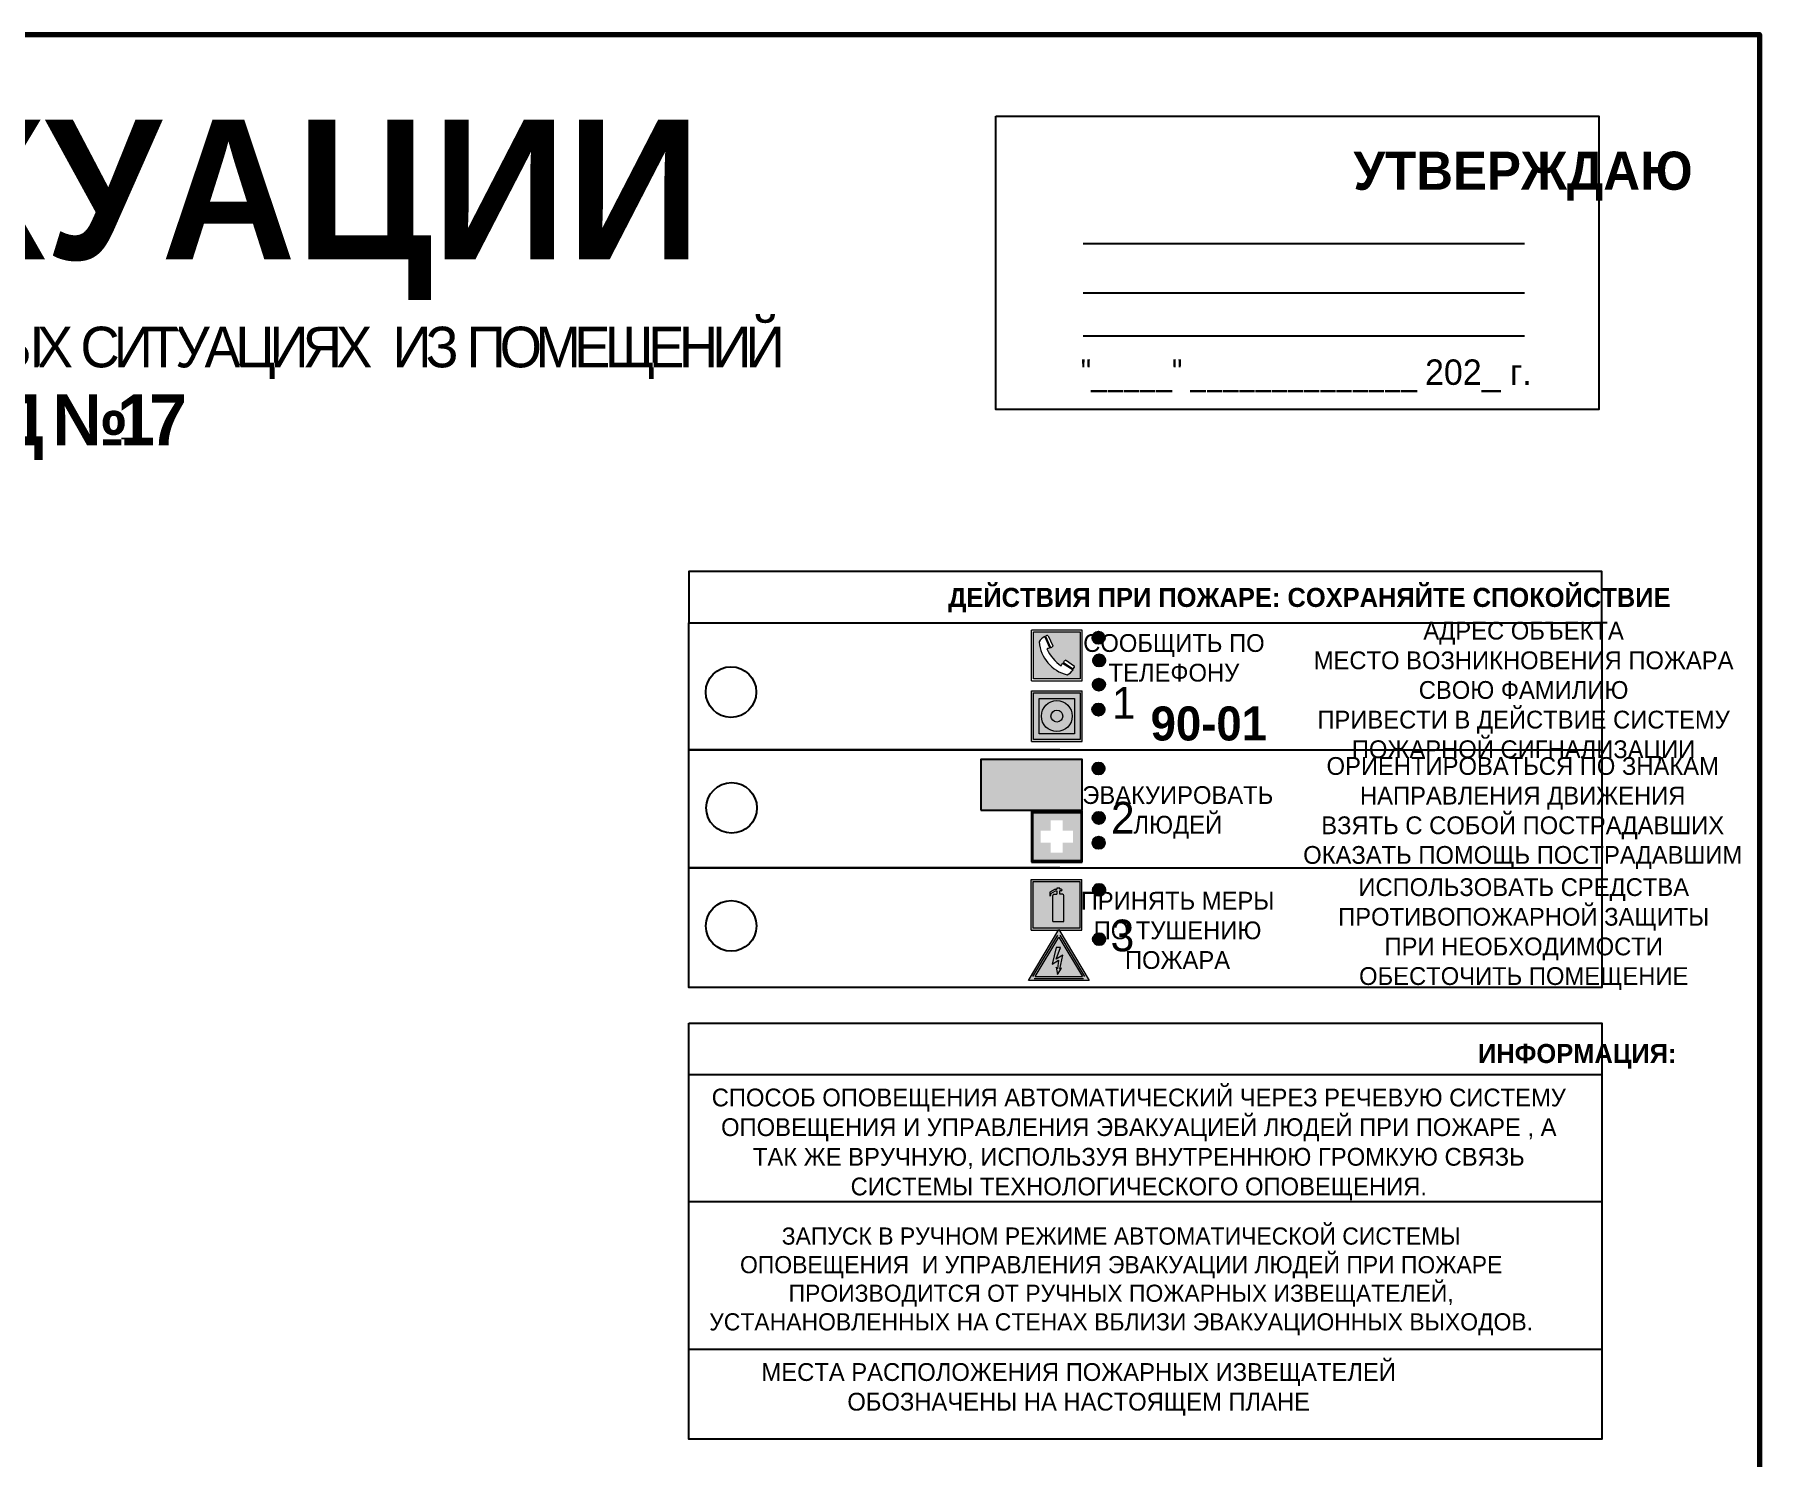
# Model space of a CAD drawing. Header units: millimetres. Extents: x 13810 to 67229, y 12374 to 21950.
# Drawn here: x 33325.6 to 33597.3, y 20445 to 20669 of the extents above; entities that cross this region are included whole.
import ezdxf

# ---------------------------------------------------------------- set-up
doc = ezdxf.new("R2010")
doc.units = ezdxf.units.MM
doc.styles.add('обычный', font='arial.ttf')

# ---------------------------------------------------------------- blocks, each defined once
blk = doc.blocks.new('A$C3E6D3DDE')
at = {"lineweight": 5}
h = blk.add_hatch(color=40, dxfattribs=at)
h.paths.add_polyline_path([(24.1, 1.45), (16.46, -11.35), (31.74, -11.35)])
h.paths.add_polyline_path([(24.09, -0.46), (30.03, -10.41), (18.14, -10.41)], flags=16)
h.paths.add_polyline_path([(24.54, -3.08), (23.41, -6.02), (25.13, -5.01), (24.33, -8.5), (24.82, -8.27), (23.79, -9.86), (23.4, -8.04), (23.8, -8.43), (24.04, -6.29), (22.39, -7.25), (23.44, -3.08)], flags=0)
h = blk.add_hatch(color=256, dxfattribs=at)
h.paths.add_polyline_path([(24.37, 0.03, 0.567511), (23.82, 0.03), (17.59, -10.4, 0.582454), (17.86, -10.88), (30.32, -10.88, 0.582149), (30.6, -10.4)])
h.paths.add_polyline_path([(24.09, -0.46), (18.14, -10.41), (30.03, -10.41)], flags=16)
h.paths.add_polyline_path([(24.54, -3.08), (23.41, -6.02), (25.13, -5.01), (24.33, -8.5), (24.82, -8.27), (23.79, -9.86), (23.4, -8.04), (23.8, -8.43), (24.04, -6.29), (22.39, -7.25), (23.44, -3.08)], flags=0)
h = blk.add_hatch(color=40, dxfattribs=at)
h.paths.add_polyline_path([(24.09, -0.46), (18.14, -10.41), (30.03, -10.41)])
h.paths.add_polyline_path([(24.82, -8.27), (23.79, -9.86), (23.4, -8.04), (23.8, -8.43), (24.04, -6.29), (22.39, -7.25), (23.44, -3.08), (24.54, -3.08), (23.41, -6.02), (25.13, -5.01), (24.33, -8.5)], flags=16)
at = {"color": 40, "lineweight": 5}
for p, q in [((16.46, -11.35), (24.1, 1.45)), ((24.1, 1.45), (31.74, -11.35))]:
    blk.add_line(p, q, dxfattribs=at)
at = {"lineweight": 5}
for p, q in [((17.59, -10.4), (23.82, 0.03)), ((24.37, 0.03), (30.6, -10.4)), ((18.14, -10.41), (24.09, -0.46)), ((23.44, -3.08), (22.39, -7.25)), ((23.41, -6.02), (24.54, -3.08)), ((24.54, -3.08), (23.44, -3.08)), ((24.09, -0.46), (30.03, -10.41)), ((22.39, -7.25), (24.04, -6.29)), ((23.8, -8.43), (23.4, -8.04)), ((23.4, -8.04), (23.79, -9.86)), ((25.13, -5.01), (23.41, -6.02)), ((23.79, -9.86), (24.82, -8.27)), ((24.04, -6.29), (23.8, -8.43)), ((24.33, -8.5), (25.13, -5.01)), ((24.82, -8.27), (24.33, -8.5)), ((17.86, -10.88), (30.32, -10.88)), ((18.14, -10.41), (30.03, -10.41))]:
    blk.add_line(p, q, dxfattribs=at)
at = {"color": 50, "lineweight": 5}
blk.add_line((31.74, -11.35), (16.46, -11.35), dxfattribs=at)
blk = doc.blocks.new('A$C456E1F9C')
at = {"lineweight": 5}
h = blk.add_hatch(color=242, dxfattribs=at)
h.paths.add_polyline_path([(0.51, -1.47), (0.51, -13.26), (12.29, -13.26), (12.29, -1.47)])
h.paths.add_polyline_path([(5.42, -4.95, -0.254479), (4.78, -5.4), (3.52, -2.53, -0.209735), (4.23, -2.4)], flags=16)
h.paths.add_polyline_path([(8.53, -8.6), (10.87, -10.17), (10.54, -10.76), (8.03, -9.13, -0.192251)], flags=16)
h.paths.add_polyline_path([(4.61, -5.49, 0.005518), (3.87, -5.72, 0.128647), (7.49, -10.01, 0.00809), (7.83, -9.33), (10.47, -10.97, -0.16736), (8.99, -12.25, -0.327862), (1.95, -3.95, -0.166952), (3.36, -2.62)], flags=16)
at = {"color": 242, "lineweight": 5}
for p, q in [((0, -13.77), (0, -0.97)), ((12.8, -0.97), (0, -0.97)), ((4.61, -5.49), (3.36, -2.62)), ((3.52, -2.53), (4.78, -5.4)), ((4.23, -2.4), (5.42, -4.95)), ((12.8, -13.77), (12.8, -0.97)), ((10.81, -10.12), (8.53, -8.6)), ((7.83, -9.33), (10.47, -10.97)), ((8.03, -9.13), (10.54, -10.76)), ((10.54, -10.76), (10.8, -10.3)), ((10.8, -10.3), (10.81, -10.12)), ((0, -13.77), (12.8, -13.77))]:
    blk.add_line(p, q, dxfattribs=at)
blk.add_lwpolyline([(0.51, -1.47), (12.29, -1.47), (12.29, -13.26), (0.51, -13.26)], close=True, dxfattribs=at)
for centre, radius, start, end in [((4.59, -5.34), 2.99, 114.2845, 152.1974), ((11.12, -3.31), 9.19, 183.9915, 256.6009), ((4.02, -3.27), 0.891, 76.3284, 123.7092), ((14.98, -39.1), 35.17, 107.1487, 108.4135), ((13.86, -0.94), 11.08, 205.5536, 234.8762), ((4.68, -4.59), 0.824, 276.9621, 334.0723), ((8.94, -9.5), 0.989, 114.4092, 157.9388), ((-13.31, 0.8), 23.44, 332.5487, 334.4027), ((7.87, -9.46), 3, 291.9291, 329.9329)]:
    blk.add_arc(centre, radius, start, end, dxfattribs=at)
blk = doc.blocks.new('A$C54414219')
at = {"true_color": 0xffffff}
h = blk.add_hatch(color=7, dxfattribs=at)
h.paths.add_polyline_path([(2.39, -9.45), (2.39, -18.3), (11.23, -18.3), (11.23, -9.45)], flags=0)
h.paths.add_polyline_path([(10.71, -13.87, -1), (2.92, -13.87, -1)], flags=0)
h.paths.add_polyline_path([(8.3, -13.87, -1), (5.33, -13.87, -1)], flags=0)
h.paths.add_polyline_path([(0.41, -7.47), (0.41, -20.27), (13.21, -20.27), (13.21, -7.47)])
h.paths.add_polyline_path([(0.92, -19.77), (12.71, -19.77), (12.71, -7.98), (0.92, -7.98)], flags=16)
h.paths.add_polyline_path([(11.23, -9.45), (11.23, -18.3), (2.39, -18.3), (2.39, -9.45)], flags=0)
at = {"lineweight": 5}
h = blk.add_hatch(color=242, dxfattribs=at)
h.paths.add_polyline_path([(12.71, -7.98), (0.92, -7.98), (0.92, -19.77), (12.71, -19.77)])
h.paths.add_polyline_path([(11.23, -18.3), (2.39, -18.3), (2.39, -9.45), (11.23, -9.45)], flags=16)
h.paths.add_polyline_path([(10.71, -13.87, -1), (2.92, -13.87, -1)], flags=0)
h.paths.add_polyline_path([(8.3, -13.87, -1), (5.33, -13.87, -1)], flags=0)
at = {"true_color": 0xffffff}
h = blk.add_hatch(color=7, dxfattribs=at)
h.paths.add_polyline_path([(2.39, -9.45), (2.39, -18.3), (11.23, -18.3), (11.23, -9.45)])
h.paths.add_polyline_path([(10.71, -13.87, -1), (2.92, -13.87, -1)], flags=16)
h.paths.add_polyline_path([(8.3, -13.87, -1), (5.33, -13.87, -1)], flags=0)
at = {"lineweight": 5}
h = blk.add_hatch(color=242, dxfattribs=at)
h.paths.add_polyline_path([(2.92, -13.87, 1), (10.71, -13.87, 1)])
h.paths.add_polyline_path([(8.3, -13.87, -1), (5.33, -13.87, -1)], flags=16)
at = {"color": 242, "lineweight": 5}
for p, q in [((0.41, -20.27), (0.41, -7.47)), ((0.41, -7.47), (13.21, -7.47)), ((0.41, -7.47), (13.21, -7.47)), ((13.21, -20.27), (13.21, -7.47)), ((0.41, -20.27), (13.21, -20.27))]:
    blk.add_line(p, q, dxfattribs=at)
for points in [[(0.92, -7.98), (12.71, -7.98), (12.71, -19.77), (0.92, -19.77)], [(2.39, -9.45), (11.23, -9.45), (11.23, -18.3), (2.39, -18.3)]]:
    blk.add_lwpolyline(points, close=True, dxfattribs=at)
for radius in [3.89, 1.49]:
    blk.add_circle((6.81, -13.87), radius, dxfattribs=at)
blk = doc.blocks.new('A$C32E8229D')
at = {"true_color": 0xffffff}
blk.add_hatch(color=7, dxfattribs=at).paths.add_polyline_path([(0, 0), (0, -8), (16, -8), (16, 0)])
h = blk.add_hatch(color=126)
h.paths.add_polyline_path([(0.2, -0.2), (15.8, -0.2), (15.8, -7.8), (0.2, -7.8)])
h.paths.add_polyline_path([(13.49, -2.05), (12.08, -2.05), (11.37, -2.63, 0.162397), (11.29, -2.84), (11.29, -3.63), (10.35, -3.63), (10.35, -4.05), (11.68, -4.05), (11.68, -3.48), (12.26, -4.28), (11.29, -5.1), (11.29, -6.78), (11.85, -6.78), (11.85, -5.44), (12.8, -4.64), (12.8, -5.94), (14.46, -5.94), (14.46, -5.39), (13.45, -5.39), (13.45, -3.97), (12.46, -2.59), (13.15, -2.59), (13.69, -3.34), (14.18, -3)], flags=16)
h.paths.add_polyline_path([(10.74, -1.82, 1), (11.8, -1.82, 1)], flags=16)
h.paths.add_polyline_path([(9.39, -3.59), (5.99, -3.59), (6.56, -3.03), (5.91, -3.03), (5.1, -3.83), (5.91, -4.64), (6.56, -4.64), (5.99, -4.09), (9.39, -4.09)], flags=16)
h.paths.add_polyline_path([(4.29, -1.08), (1.72, -1.08), (1.72, -6.6), (4.29, -6.6)], flags=16)
at = {"color": 126}
blk.add_lwpolyline([(16, -8), (0, -8), (0, 0), (16, 0)], close=True, dxfattribs=at)
blk = doc.blocks.new('A$C18900ED3')
h = blk.add_hatch(color=126)
h.paths.add_polyline_path([(-0.18, -0.18), (-7.02, -0.18), (-7.02, -7.02), (-0.18, -7.02)])
h.paths.add_polyline_path([(-5.89, -4.46), (-5.89, -2.77), (-4.46, -2.77), (-4.46, -1.31), (-2.77, -1.31), (-2.77, -2.77), (-1.33, -2.77), (-1.33, -4.46), (-2.77, -4.46), (-2.77, -5.89), (-4.46, -5.89), (-4.46, -4.46)], flags=16)
at = {"color": 126}
for p, q in [((-7.2, 0), (-7.2, -7.2)), ((0, 0), (-7.2, 0)), ((0, -7.2), (0, 0)), ((-7.02, -7.02), (-7.02, -0.18)), ((-7.02, -0.18), (-0.18, -0.18)), ((-0.18, -0.18), (-0.18, -7.02)), ((-7.2, -7.2), (0, -7.2)), ((-0.18, -7.02), (-7.02, -7.02))]:
    blk.add_line(p, q, dxfattribs=at)
blk = doc.blocks.new('A$C3AD82952')
at = {"true_color": 0xf5f5ff}
h = blk.add_hatch(color=7, dxfattribs=at)
h.dxf.hatch_style = 1
h.paths.add_polyline_path([(8.21, 8.73, 0.414214), (7.89, 9.05), (7.22, 9.05), (7.22, 9.92), (7.59, 9.92, 1), (7.57, 10.36), (7.22, 10.36), (7.22, 10.6), (6.43, 10.6), (6.43, 10.36), (6.01, 10.36), (4.74, 9.59), (4.74, 8.69), (4.98, 8.73), (4.98, 9.26), (6.12, 9.91), (6.43, 9.91), (6.43, 9.05), (5.76, 9.05, 0.414214), (5.44, 8.73), (5.44, 2.2), (8.21, 2.2)], flags=0)
h.paths.add_polyline_path([(12.8, 12.8), (0, 12.8), (0, 0), (12.8, 0)])
h.paths.add_polyline_path([(0.51, 12.29), (12.29, 12.29), (12.29, 0.51), (0.51, 0.51)], flags=16)
h.paths.add_polyline_path([(4.74, 9.59), (6.01, 10.36), (6.43, 10.36), (6.43, 10.6), (7.22, 10.6), (7.22, 10.36), (7.59, 10.36, -0.94586), (7.59, 9.92), (7.22, 9.92), (7.22, 9.05), (7.89, 9.05, -0.414214), (8.21, 8.73), (8.21, 2.2), (5.44, 2.2), (5.44, 8.73, -0.414214), (5.76, 9.05), (6.43, 9.05), (6.43, 9.91), (6.12, 9.91), (4.98, 9.26), (4.98, 8.73), (4.74, 8.69)], flags=0)
h = blk.add_hatch(color=242)
h.dxf.hatch_style = 1
h.paths.add_polyline_path([(12.29, 12.29), (0.51, 12.29), (0.51, 0.51), (12.29, 0.51)])
h.paths.add_polyline_path([(4.74, 8.69), (4.74, 9.59), (6.01, 10.36), (6.43, 10.36), (6.43, 10.6), (7.22, 10.6), (7.22, 10.36), (7.59, 10.36, -0.94586), (7.59, 9.92), (7.22, 9.92), (7.22, 9.05), (7.89, 9.05, -0.414214), (8.21, 8.73), (8.21, 2.2), (5.44, 2.2), (5.44, 8.73, -0.414214), (5.76, 9.05), (6.43, 9.05), (6.43, 9.91), (6.12, 9.91), (4.98, 9.26), (4.98, 8.73)], flags=16)
h = blk.add_hatch(color=7, dxfattribs=at)
h.dxf.hatch_style = 1
h.paths.add_polyline_path([(8.21, 8.73, 0.414214), (7.89, 9.05), (7.22, 9.05), (7.22, 9.92), (7.59, 9.92, 1), (7.57, 10.36), (7.22, 10.36), (7.22, 10.6), (6.43, 10.6), (6.43, 10.36), (6.01, 10.36), (4.74, 9.59), (4.74, 8.69), (4.98, 8.73), (4.98, 9.26), (6.12, 9.91), (6.43, 9.91), (6.43, 9.05), (5.76, 9.05, 0.414214), (5.44, 8.73), (5.44, 2.2), (8.21, 2.2)])
at = {"color": 242, "lineweight": 5}
for p, q in [((0, 0), (0, 12.8)), ((0, 12.8), (12.8, 12.8)), ((6.01, 10.36), (4.74, 9.59)), ((4.74, 9.59), (4.74, 8.69)), ((4.74, 8.69), (4.98, 8.73)), ((4.98, 9.26), (6.12, 9.91)), ((4.98, 8.73), (4.98, 9.26)), ((5.44, 2.2), (5.44, 8.73)), ((5.76, 9.05), (6.43, 9.05)), ((6.01, 10.36), (6.43, 10.36)), ((6.12, 9.91), (6.43, 9.91)), ((7.22, 10.6), (6.43, 10.6)), ((6.43, 10.6), (6.43, 10.36)), ((6.43, 9.91), (6.43, 9.05)), ((7.22, 10.36), (7.22, 10.6)), ((7.59, 10.36), (7.22, 10.36)), ((7.22, 9.05), (7.22, 9.92)), ((7.59, 9.92), (7.22, 9.92)), ((7.89, 9.05), (7.22, 9.05)), ((8.21, 2.2), (8.21, 8.73)), ((12.8, 0), (12.8, 12.8)), ((0, 0), (12.8, 0)), ((5.44, 2.2), (8.21, 2.2))]:
    blk.add_line(p, q, dxfattribs=at)
blk.add_lwpolyline([(0.51, 12.29), (12.29, 12.29), (12.29, 0.51), (0.51, 0.51)], close=True, dxfattribs=at)
for centre, radius, start, end in [((5.76, 8.73), 0.32, 90, 180), ((7.58, 10.14), 0.223, 273.1875, 86.8125), ((7.89, 8.73), 0.32, 0, 90)]:
    blk.add_arc(centre, radius, start, end, dxfattribs=at)

msp = doc.modelspace()

# ---------------------------------------------------------------- hatches: boundary and pattern name
at = {"lineweight": 0}
h = msp.add_hatch(color=256, dxfattribs=at)
h.dxf.hatch_style = 1
h.paths.add_polyline_path([(33492.24, 20574.07, 1), (33494.17, 20574.07, 1)])
h = msp.add_hatch(color=256, dxfattribs=at)
h.dxf.hatch_style = 1
h.paths.add_polyline_path([(33492.34, 20570.49, 1), (33494.28, 20570.49, 1)])
h = msp.add_hatch(color=256, dxfattribs=at)
h.dxf.hatch_style = 1
h.paths.add_polyline_path([(33492.31, 20566.68, 1), (33494.24, 20566.68, 1)])
h = msp.add_hatch(color=256, dxfattribs=at)
h.dxf.hatch_style = 1
h.paths.add_polyline_path([(33492.22, 20562.75, 1), (33494.15, 20562.75, 1)])
h = msp.add_hatch(color=256, dxfattribs=at)
h.dxf.hatch_style = 1
h.paths.add_polyline_path([(33492.23, 20553.48, 1), (33494.17, 20553.48, 1)])
h = msp.add_hatch(color=256, dxfattribs=at)
h.dxf.hatch_style = 1
h.paths.add_polyline_path([(33492.28, 20545.7, 1), (33494.21, 20545.7, 1)])
h = msp.add_hatch(color=256, dxfattribs=at)
h.dxf.hatch_style = 1
h.paths.add_polyline_path([(33492.27, 20541.8, 1), (33494.2, 20541.8, 1)])
h = msp.add_hatch(color=256, dxfattribs=at)
h.dxf.hatch_style = 1
h.paths.add_polyline_path([(33492.33, 20534.38, 1), (33494.26, 20534.38, 1)])
h = msp.add_hatch(color=256, dxfattribs=at)
h.dxf.hatch_style = 1
h.paths.add_polyline_path([(33492.33, 20526.61, 1), (33494.26, 20526.61, 1)])

# ---------------------------------------------------------------- linework, layer by layer
at = {"color": 2, "lineweight": 100}
msp.add_lwpolyline([(32997.3, 20669.03), (33597.3, 20669.03), (33597.3, 20274.03), (32997.3, 20274.03)], close=True, dxfattribs=at)
for points in [[(33477.02, 20656.19), (33572.02, 20656.19), (33572.02, 20609.98), (33477.02, 20609.98)], [(33428.7, 20576.43), (33572.46, 20576.43), (33572.46, 20584.48), (33428.7, 20584.48)], [(33428.7, 20576.43), (33572.46, 20576.43), (33572.46, 20519.03), (33428.7, 20519.03)]]:
    msp.add_lwpolyline(points, close=True)
for points in [[(33490.77, 20636.14), (33560.3, 20636.14)], [(33490.77, 20628.38), (33560.3, 20628.38)], [(33490.77, 20621.59), (33560.3, 20621.59)], [(33487.11, 20556.43), (33428.7, 20556.43), (33572.46, 20556.43)], [(33487.11, 20537.86), (33428.7, 20537.86), (33572.46, 20537.86)]]:
    msp.add_lwpolyline(points)
at = {"color": 0}
msp.add_lwpolyline([(33428.7, 20513.37), (33572.46, 20513.37), (33572.46, 20447.92), (33428.7, 20447.92)], close=True, dxfattribs=at)
for points in [[(33428.7, 20505.32), (33572.46, 20505.32)], [(33428.7, 20485.32), (33572.46, 20485.32)], [(33428.7, 20462.07), (33572.46, 20462.07)]]:
    msp.add_lwpolyline(points, dxfattribs=at)
for centre, radius in [((33493.21, 20574.07), 0.966), ((33493.31, 20570.49), 0.966), ((33435.32, 20565.51), 3.98), ((33493.27, 20566.68), 0.966), ((33493.19, 20562.75), 0.966), ((33493.2, 20553.48), 0.966), ((33435.42, 20547.28), 3.98), ((33493.24, 20545.7), 0.966), ((33493.23, 20541.8), 0.966), ((33493.29, 20534.38), 0.966), ((33435.35, 20528.7), 3.98), ((33493.3, 20526.61), 0.966)]:
    msp.add_circle(centre, radius)

# ---------------------------------------------------------------- block references
for name, p, xscale, yscale, zscale in [('A$C456E1F9C', (33482.65, 20575.89), 0.625, 0.625, 0.625), ('A$C54414219', (33482.39, 20570.4), 0.625, 0.625, 0.625), ('A$C18900ED3', (33490.65, 20546.76), 1.111111111007631, 1.111111111007631, 1.111111111007631), ('A$C3AD82952', (33482.6, 20528.02), 0.625, 0.625, 0.625), ('A$C3E6D3DDE', (33471.89, 20527.22), 0.625, 0.625, 0.625)]:
    msp.add_blockref(name, p, dxfattribs=dict(xscale=xscale, yscale=yscale, zscale=zscale))
at = {"xscale": -1}
msp.add_blockref('A$C32E8229D', (33490.65, 20554.91), dxfattribs=at)

# ---------------------------------------------------------------- texts
at = {"lineweight": 0, "style": 'обычный'}
for s, insert, char_height, width, attachment_point in [('{\\fProxima Nova Rg|b1|i0|c204|p2;ПЛАН ЭВАКУАЦИИ}', (33153.43, 20655.62), 22, 493.8901, 1), ('\\pi-18,l18,t18;{\\fProxima Nova Rg|b1|i0|c204|p2;УТВЕРЖДАЮ\\H1.1997x; }', (33560.06, 20646.72), 6, 126.6484, 5), ('{\\fArial Narrow|b0|i0|c204|p34;"_____" ______________ \\fProxima Nova Rg|b0|i0|c204|p2;202_ г. }', (33525.93, 20615.3), 4, 78.6503, 5), ('{\\fProxima Nova Rg|b1|i0|c204|p2;ДЕЙСТВИЯ ПРИ ПОЖАРЕ: СОХРАНЯЙТЕ СПОКОЙСТВИЕ\\H1.6644x; }', (33526.41, 20579.98), 3, 175.1736, 5), ('\\pi-8.4,l8.4,t8.4;{\\fProxima Nova Rg|b0|i0|c204|p2;АДРЕС ОБЪЕКТА\\PМЕСТО ВОЗНИКНОВЕНИЯ ПОЖАРА \\PСВОЮ ФАМИЛИЮ\\PПРИВЕСТИ В ДЕЙСТВИЕ СИСТЕМУ \\PПОЖАРНОЙ СИГНАЛИЗАЦИИ}', (33560.15, 20565.44), 2.8, 126.6484, 5), ('{\\fProxima Nova Rg|b0|i0|c204|p2;СООБЩИТЬ ПО \\PТЕЛЕФОНУ}', (33505.08, 20570.88), 2.8, 126.6484, 5), ('{\\fProxima Nova Rg|b0|i0|c204|p2;1\\H1.1667x; }', (33497.18, 20563.82), 5, 126.6484, 5), ('{\\fProxima Nova Rg|b1|i0|c204|p2;\\H1.0714x;90-01\\fProxima Nova Rg|b0|i0|c204|p2;\\H0.93331x; \\H1.3449x; }', (33510.57, 20560.53), 5, 126.6484, 5), ('\\pi-8.4,l8.4,t8.4;{\\fProxima Nova Rg|b0|i0|c204|p2;ОРИЕНТИРОВАТЬСЯ ПО ЗНАКАМ \\PНАПРАВЛЕНИЯ ДВИЖЕНИЯ\\PВЗЯТЬ С СОБОЙ ПОСТРАДАВШИХ\\PОКАЗАТЬ ПОМОЩЬ ПОСТРАДАВШИМ}', (33560.01, 20546.47), 2.8, 126.6484, 5), ('{\\fProxima Nova Rg|b0|i0|c204|p2;ЭВАКУИРОВАТЬ \\PЛЮДЕЙ}', (33505.69, 20546.56), 2.8, 126.6484, 5), ('{\\fProxima Nova Rg|b0|i0|c204|p2;2\\H1.1967x; }', (33497.03, 20545.73), 5, 126.6484, 5), ('\\pi-8.4,l8.4,t8.4;{\\fProxima Nova Rg|b0|i0|c204|p2;ИСПОЛЬЗОВАТЬ СРЕДСТВА \\PПРОТИВОПОЖАРНОЙ ЗАЩИТЫ \\PПРИ НЕОБХОДИМОСТИ \\PОБЕСТОЧИТЬ ПОМЕЩЕНИЕ}', (33560.17, 20527.4), 2.8, 126.6484, 5), ('{\\fProxima Nova Rg|b0|i0|c204|p2;ПРИНЯТЬ МЕРЫ \\PПО ТУШЕНИЮ \\PПОЖАРА}', (33505.65, 20527.98), 2.8, 126.6484, 5), ('{\\fProxima Nova Rg|b0|i0|c204|p2;3\\H1.1967x; }', (33496.97, 20527.16), 5, 126.6484, 5), ('{\\fProxima Nova Rg|b1|i0|c204|p2;ИНФОРМАЦИЯ:\\H1.1997x; }', (33568.6, 20508.18), 3, 175.1736, 5), ('{\\fProxima Nova Rg|b0|i0|c204|p2;СПОСОБ ОПОВЕЩЕНИЯ АВТОМАТИЧЕСКИЙ ЧЕРЕЗ РЕЧЕВУЮ СИСТЕМУ ОПОВЕЩЕНИЯ И УПРАВЛЕНИЯ ЭВАКУАЦИЕЙ ЛЮДЕЙ ПРИ ПОЖАРЕ , А ТАК ЖЕ ВРУЧНУЮ, ИСПОЛЬЗУЯ ВНУТРЕННЮЮ ГРОМКУЮ СВЯЗЬ СИСТЕМЫ ТЕХНОЛОГИЧЕСКОГО ОПОВЕЩЕНИЯ.}', (33499.55, 20494.28), 2.8, 137.0334, 5), ('{\\fProxima Nova Rg|b0|i0|c204|p2;\\P\\pt8.1;ЗАПУСК В РУЧНОМ РЕЖИМЕ АВТОМАТИЧЕСКОЙ СИСТЕМЫ ОПОВЕЩЕНИЯ  И УПРАВЛЕНИЯ ЭВАКУАЦИИ ЛЮДЕЙ ПРИ ПОЖАРЕ ПРОИЗВОДИТСЯ ОТ РУЧНЫХ ПОЖАРНЫХ ИЗВЕЩАТЕЛЕЙ, УСТАНАНОВЛЕННЫХ НА СТЕНАХ ВБЛИЗИ ЭВАКУАЦИОННЫХ ВЫХОДОВ. }', (33496.77, 20474.98), 2.7, 131.4512, 5), ('\\pt8.4;{\\fProxima Nova Rg|b0|i0|c204|p2;\\PМЕСТА РАСПОЛОЖЕНИЯ ПОЖАРНЫХ ИЗВЕЩАТЕЛЕЙ ОБОЗНАЧЕНЫ НА НАСТОЯЩЕМ ПЛАНЕ}', (33490.08, 20458.06), 2.8, 118.5618, 5)]:
    msp.add_mtext(s, dxfattribs=dict(at, insert=insert, char_height=char_height, width=width, attachment_point=attachment_point))
at = {"color": 0, "lineweight": 0, "insert": (33305.38, 20623.21), "char_height": 8, "width": 449.2158, "attachment_point": 5, "style": 'обычный'}
msp.add_mtext('{\\fArial Black|b1|i0|c204|p34;\\H2x;\\T0.85;  \\fArial Narrow|b0|i0|c204|p34;\\H0.8x;\\W0.9;\\P\\fProxima Nova Rg|b0|i0|c204|p2;\\H0.5x;\\W1;\\C256;ПРИ ПОЖАРЕ  ИЛИ ДРУГИХ ЧРЕЗВЫЧАЙНЫХ СИТУАЦИЯХ  ИЗ ПОМЕЩЕНИЙ \\fProxima Nova Rg|b1|i0|c204|p2;\\H1.25x;\\PЦМТО: СКЛАД №17}', dxfattribs=at)

doc.saveas('drawing.dxf')
